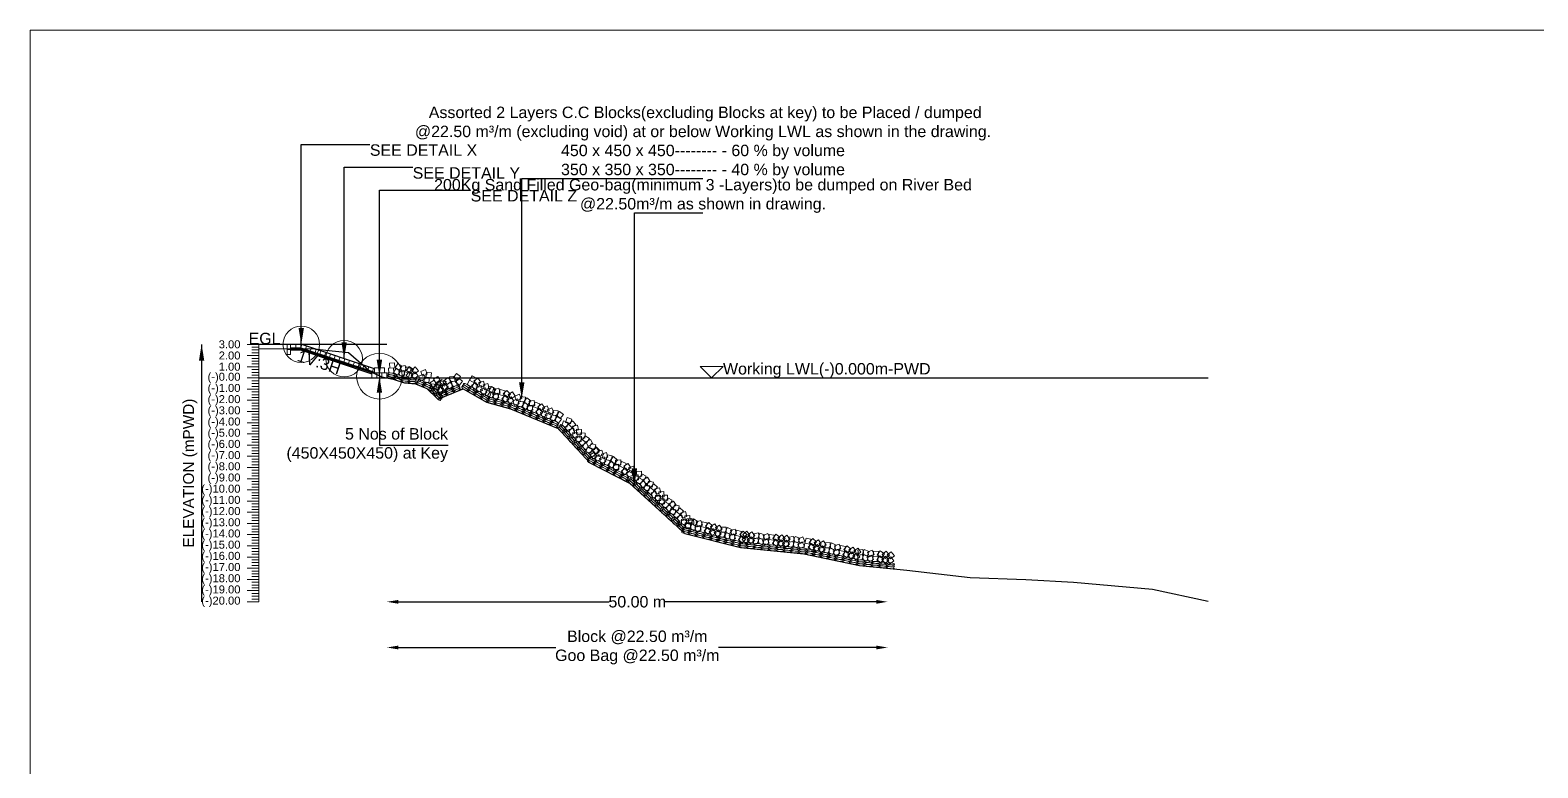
# Model space of a CAD drawing. Header units: inches. Extents: x 89000 to 845017, y -7071 to 0.
# Drawn here: x 760000 to 766595, y -3229 to 0 of the extents above; entities that cross this region are included whole.
import ezdxf

# ---------------------------------------------------------------- set-up
doc = ezdxf.new("R2010")
doc.units = ezdxf.units.IN
doc.header["$LTSCALE"] = 7
doc.header["$MEASUREMENT"] = 0
doc.header["$PDMODE"] = 3
for name, color, linetype, lineweight in [('Cross Section Labels', 7, 'Continuous', 9), ('Existing_Bed_Level for Xsection', 7, 'Continuous', 25), ('Long Section Labels', 7, 'Continuous', 9)]:
    doc.layers.add(name, color=color, linetype=linetype, lineweight=lineweight)
doc.styles.get("Standard").update_dxf_attribs({"font": 'arial.ttf'})
doc.dimstyles.new('Appron Lebeling Style', dxfattribs={"dimtxt": 50, "dimasz": 50, "dimexe": 0.18, "dimexo": 0.0625, "dimgap": 0.09, "dimtad": 0, "dimtih": 1, "dimtoh": 1, "dimdec": 4, "dimzin": 0, "dimdsep": 46, "dimtxsty": 'Standard', "dimcen": 0.09, "dimse1": 1, "dimse2": 1, "dimadec": 0, "dimazin": 0, "dimtfac": 1, "dimtdec": 4, "dimtofl": 0, "dimtmove": 0, "dimatfit": 3, "dimfxl": 1, "dimtolj": 1, "dimtzin": 0, "dimarcsym": 0})
doc.dimstyles.get("Standard").update_dxf_attribs({"dimtxt": 0.18, "dimasz": 0.18, "dimexe": 0.18, "dimexo": 0.0625, "dimgap": 0.09, "dimtad": 0, "dimtih": 1, "dimtoh": 1, "dimdec": 4, "dimzin": 0, "dimdsep": 46, "dimtxsty": 'Standard', "dimcen": 0.09, "dimadec": 0, "dimazin": 0, "dimtfac": 1, "dimtdec": 4, "dimtofl": 0, "dimtmove": 0, "dimatfit": 3, "dimfxl": 1, "dimtolj": 1, "dimtzin": 0, "dimarcsym": 0})

# ---------------------------------------------------------------- blocks, each defined once
blk = doc.blocks.new('*D345')
at = {"layer": 'Cross Section Labels', "color": 0, "lineweight": -2, "transparency": 16777216}
for p, q in [((761610.8, -2502.4), (762533.2, -2502.4)), ((763700.8, -2502.4), (762778.4, -2502.4))]:
    blk.add_line(p, q, dxfattribs=at)
at = {"layer": 'Cross Section Labels', "color": 0, "transparency": 16777216}
for points in [[(761610.8, -2494.1), (761610.8, -2510.8), (761560.8, -2502.4)], [(763700.8, -2494.1), (763700.8, -2510.8), (763750.8, -2502.4)]]:
    blk.add_solid(points, dxfattribs=at)
at = {"layer": 'Defpoints', "color": 0, "transparency": 16777216}
for p in [(761560.8, -1522.5), (763750.8, -2355.9), (763750.8, -2502.4)]:
    blk.add_point(p, dxfattribs=at)
at = {"layer": 'Cross Section Labels', "color": 0, "transparency": 16777216, "insert": (762655.8, -2502.4), "char_height": 50, "attachment_point": 5}
blk.add_mtext('\\A1;50.00 m', dxfattribs=at)
blk = doc.blocks.new('*D346')
at = {"layer": 'Cross Section Labels', "color": 0, "lineweight": -2, "transparency": 16777216}
for p, q in [((761610.8, -2702.4), (762300.2, -2702.4)), ((763700.8, -2702.4), (763011.4, -2702.4))]:
    blk.add_line(p, q, dxfattribs=at)
at = {"layer": 'Cross Section Labels', "color": 0, "transparency": 16777216}
for points in [[(761610.8, -2694.1), (761610.8, -2710.8), (761560.8, -2702.4)], [(763700.8, -2694.1), (763700.8, -2710.8), (763750.8, -2702.4)]]:
    blk.add_solid(points, dxfattribs=at)
at = {"layer": 'Defpoints', "color": 0, "transparency": 16777216}
for p in [(761560.8, -1522.5), (763750.8, -2355.9), (763750.8, -2702.4)]:
    blk.add_point(p, dxfattribs=at)
at = {"layer": 'Cross Section Labels', "color": 0, "transparency": 16777216, "insert": (762655.8, -2702.4), "char_height": 50, "attachment_point": 5}
blk.add_mtext('\\A1;Block @22.50 m³/m ^JGoo Bag @22.50 m³/m ', dxfattribs=at)

msp = doc.modelspace()

# ---------------------------------------------------------------- linework, layer by layer
at = {"layer": 'Cross Section Labels'}
for points in [[(760000, 0), (770000, 0), (770000, -7071), (760000, -7071)], [(762980.81868, -1522.45), (763030.81868, -1472.45), (762930.81868, -1472.45)]]:
    msp.add_lwpolyline(points, close=True, dxfattribs=at)
for centre, radius in [((761185.96868, -1375.45), 80), ((761373.39368, -1437.925), 80), ((761527.74368, -1515.1), 100)]:
    msp.add_circle(centre, radius, dxfattribs=at)
at = {"layer": 'Existing_Bed_Level for Xsection'}
for points in [[(761560.81868, -1375.45), (761000, -1375.45)], [(761505.69368, -1482.025), (761188.23175, -1376.20436), (761185.96868, -1375.45), (761183.5832, -1375.45), (761139.4832, -1375.45)], [(761000, -1393.139), (761244.99231, -1394.805), (761294.01242, -1401.175), (761392.01656, -1410.877), (761490.0207, -1496.039), (761539.00473, -1518.089), (761588.02484, -1527.889), (761637.00887, -1544.059), (761686.02898, -1547.979), (761735.01301, -1569.049), (761784.03312, -1616.089), (761893.99157, -1570.47), (761996.44234, -1628.29), (762101.55906, -1657.69), (762309.22871, -1744.42), (762447.71018, -1894.36), (762622.38845, -1982.56), (762863.25405, -2204.04), (763106.89052, -2264.8), (763383.85351, -2292.24), (763627.64829, -2343.69), (763835.32132, -2364.27), (764112.26363, -2395.63), (764356.08565, -2404.94), (764563.75481, -2416.7), (764909.92209, -2447.57), (765153.74274, -2500)], [(761139.4832, -1390.15), (761183.5832, -1390.15), (761505.69368, -1497.52016)], [(761139.4832, -1395.05), (761182.78804, -1395.05), (761498.83804, -1500.4)], [(761139.4832, -1399.95), (761181.99288, -1399.95), (761494.66868, -1504.17527)], [(761000, -1522.45), (765153.74274, -1522.45)]]:
    msp.add_lwpolyline(points, dxfattribs=at)
at = {"layer": 'Long Section Labels'}
for points in [[(761000, -1375.45), (760950, -1375.45)], [(761000, -2502.45), (761000, -2453.45), (761000, -2404.45), (761000, -2355.45), (761000, -2306.45), (761000, -2257.45), (761000, -2208.45), (761000, -2159.45), (761000, -2110.45), (761000, -2061.45), (761000, -2012.45), (761000, -1963.45), (761000, -1914.45), (761000, -1865.45), (761000, -1816.45), (761000, -1767.45), (761000, -1718.45), (761000, -1669.45), (761000, -1620.45), (761000, -1571.45), (761000, -1522.45), (761000, -1473.45), (761000, -1424.45), (761000, -1375.45)], [(761000, -1424.45), (760950, -1424.45)], [(761000, -1387.7), (760970, -1387.7)], [(761000, -1399.95), (760970, -1399.95)], [(761000, -1412.2), (760970, -1412.2)], [(761000, -1436.7), (760970, -1436.7)], [(761000, -1448.95), (760970, -1448.95)], [(761000, -1473.45), (760950, -1473.45)], [(761000, -1461.2), (760970, -1461.2)], [(761000, -1485.7), (760970, -1485.7)], [(761000, -1497.95), (760970, -1497.95)], [(761000, -1510.2), (760970, -1510.2)], [(761000, -1522.45), (760950, -1522.45)], [(761000, -1571.45), (760950, -1571.45)], [(761000, -1534.7), (760970, -1534.7)], [(761000, -1546.95), (760970, -1546.95)], [(761000, -1559.2), (760970, -1559.2)], [(761000, -1620.45), (760950, -1620.45)], [(761000, -1583.7), (760970, -1583.7)], [(761000, -1595.95), (760970, -1595.95)], [(761000, -1608.2), (760970, -1608.2)], [(761000, -1632.7), (760970, -1632.7)], [(761000, -1644.95), (760970, -1644.95)], [(761000, -1669.45), (760950, -1669.45)], [(761000, -1657.2), (760970, -1657.2)], [(761000, -1681.7), (760970, -1681.7)], [(761000, -1693.95), (760970, -1693.95)], [(761000, -1706.2), (760970, -1706.2)], [(761000, -1718.45), (760950, -1718.45)], [(761000, -1767.45), (760950, -1767.45)], [(761000, -1730.7), (760970, -1730.7)], [(761000, -1742.95), (760970, -1742.95)], [(761000, -1755.2), (760970, -1755.2)], [(761000, -1779.7), (760970, -1779.7)], [(761000, -1816.45), (760950, -1816.45)], [(761000, -1791.95), (760970, -1791.95)], [(761000, -1804.2), (760970, -1804.2)], [(761000, -1828.7), (760970, -1828.7)], [(761000, -1840.95), (760970, -1840.95)], [(761000, -1865.45), (760950, -1865.45)], [(761000, -1853.2), (760970, -1853.2)], [(761000, -1877.7), (760970, -1877.7)], [(761000, -1889.95), (760970, -1889.95)], [(761000, -1902.2), (760970, -1902.2)], [(761000, -1914.45), (760950, -1914.45)], [(761000, -1963.45), (760950, -1963.45)], [(761000, -1926.7), (760970, -1926.7)], [(761000, -1938.95), (760970, -1938.95)], [(761000, -1951.2), (760970, -1951.2)], [(761000, -1975.7), (760970, -1975.7)], [(761000, -2012.45), (760950, -2012.45)], [(761000, -1987.95), (760970, -1987.95)], [(761000, -2000.2), (760970, -2000.2)], [(761000, -2024.7), (760970, -2024.7)], [(761000, -2036.95), (760970, -2036.95)], [(761000, -2061.45), (760950, -2061.45)], [(761000, -2049.2), (760970, -2049.2)], [(761000, -2073.7), (760970, -2073.7)], [(761000, -2085.95), (760970, -2085.95)], [(761000, -2098.2), (760970, -2098.2)], [(761000, -2110.45), (760950, -2110.45)], [(761000, -2159.45), (760950, -2159.45)], [(761000, -2122.7), (760970, -2122.7)], [(761000, -2134.95), (760970, -2134.95)], [(761000, -2147.2), (760970, -2147.2)], [(761000, -2171.7), (760970, -2171.7)], [(761000, -2208.45), (760950, -2208.45)], [(761000, -2183.95), (760970, -2183.95)], [(761000, -2196.2), (760970, -2196.2)], [(761000, -2220.7), (760970, -2220.7)], [(761000, -2232.95), (760970, -2232.95)], [(761000, -2257.45), (760950, -2257.45)], [(761000, -2306.45), (760950, -2306.45)], [(761000, -2245.2), (760970, -2245.2)], [(761000, -2269.7), (760970, -2269.7)], [(761000, -2281.95), (760970, -2281.95)], [(761000, -2294.2), (760970, -2294.2)], [(761000, -2355.45), (760950, -2355.45)], [(761000, -2318.7), (760970, -2318.7)], [(761000, -2330.95), (760970, -2330.95)], [(761000, -2343.2), (760970, -2343.2)], [(761000, -2367.7), (760970, -2367.7)], [(761000, -2404.45), (760950, -2404.45)], [(761000, -2379.95), (760970, -2379.95)], [(761000, -2392.2), (760970, -2392.2)], [(761000, -2416.7), (760970, -2416.7)], [(761000, -2428.95), (760970, -2428.95)], [(761000, -2453.45), (760950, -2453.45)], [(761000, -2502.45), (760950, -2502.45)], [(761000, -2441.2), (760970, -2441.2)], [(761000, -2465.7), (760970, -2465.7)], [(761000, -2477.95), (760970, -2477.95)], [(761000, -2490.2), (760970, -2490.2)]]:
    msp.add_lwpolyline(points, dxfattribs=at)
for points in [[(761139.4832, -1375.45), (761124.7832, -1375.45), (761124.7832, -1397.5), (761139.4832, -1397.5)], [(761161.5332, -1375.45), (761139.4832, -1375.45), (761139.4832, -1390.15), (761161.5332, -1390.15)], [(761183.5832, -1375.45), (761161.5332, -1375.45), (761161.5332, -1390.15), (761183.5832, -1390.15)], [(761209.15021, -1383.17718), (761188.23175, -1376.20436), (761183.5832, -1390.15), (761204.50166, -1397.12282)], [(761230.06868, -1390.15), (761209.15021, -1383.17718), (761204.50166, -1397.12282), (761225.42013, -1404.09564)], [(761139.4832, -1397.5), (761124.7832, -1397.5), (761124.7832, -1419.55), (761139.4832, -1419.55)], [(761250.98715, -1397.12282), (761230.06868, -1390.15), (761225.42013, -1404.09564), (761246.3386, -1411.06847)], [(761271.90561, -1404.09564), (761250.98715, -1397.12282), (761246.3386, -1411.06847), (761267.25706, -1418.04129)], [(761292.82408, -1411.06847), (761271.90561, -1404.09564), (761267.25706, -1418.04129), (761288.17553, -1425.01411)], [(761313.74255, -1418.04129), (761292.82408, -1411.06847), (761288.17553, -1425.01411), (761309.094, -1431.98693)], [(761334.66101, -1425.01411), (761313.74255, -1418.04129), (761309.094, -1431.98693), (761330.01247, -1438.95976)], [(761355.57948, -1431.98693), (761334.66101, -1425.01411), (761330.01247, -1438.95976), (761350.93093, -1445.93258)], [(761376.49795, -1438.95976), (761355.57948, -1431.98693), (761350.93093, -1445.93258), (761371.8494, -1452.9054)], [(761397.41641, -1445.93258), (761376.49795, -1438.95976), (761371.8494, -1452.9054), (761392.76787, -1459.87822)], [(761418.33488, -1452.9054), (761397.41641, -1445.93258), (761392.76787, -1459.87822), (761413.68633, -1466.85104)], [(761439.25335, -1459.87822), (761418.33488, -1452.9054), (761413.68633, -1466.85104), (761434.6048, -1473.82387)], [(761460.17181, -1466.85104), (761439.25335, -1459.87822), (761434.6048, -1473.82387), (761455.52327, -1480.79669)], [(761481.09028, -1473.82387), (761460.17181, -1466.85104), (761455.52327, -1480.79669), (761476.44173, -1487.76951)], [(761502.00875, -1480.79669), (761481.09028, -1473.82387), (761476.44173, -1487.76951), (761497.3602, -1494.74233)], [(761516.71868, -1500.4), (761494.66868, -1500.4), (761494.66868, -1522.45), (761516.71868, -1522.45)], [(761527.74368, -1478.35), (761505.69368, -1478.35), (761505.69368, -1500.4), (761527.74368, -1500.4)], [(761538.76868, -1500.4), (761516.71868, -1500.4), (761516.71868, -1522.45), (761538.76868, -1522.45)], [(761549.79368, -1478.35), (761527.74368, -1478.35), (761527.74368, -1500.4), (761549.79368, -1500.4)], [(761560.81868, -1500.4), (761538.76868, -1500.4), (761538.76868, -1522.45), (761560.81868, -1522.45)], [(761588.9794, -1477.58058), (761566.97551, -1479.00585), (761568.40078, -1501.00974), (761590.40467, -1499.58446)], [(761593.30205, -1455.95843), (761571.29816, -1457.3837), (761572.72344, -1479.38759), (761594.72732, -1477.96232)], [(761619.64292, -1492.19302), (761601.20913, -1480.09352), (761589.10963, -1498.52731), (761607.54341, -1510.62681)], [(761626.55492, -1471.25438), (761608.12113, -1459.15488), (761596.02163, -1477.58867), (761614.45542, -1489.68817)], [(761633.87574, -1489.24092), (761612.28366, -1493.71134), (761616.75408, -1515.30342), (761638.34616, -1510.833)], [(761640.78775, -1468.30228), (761619.19567, -1472.7727), (761623.66609, -1494.36478), (761645.25817, -1489.89436)], [(761660.17888, -1502.17086), (761639.24024, -1495.25885), (761632.32823, -1516.19749), (761653.26687, -1523.1095)], [(761667.09088, -1481.23222), (761646.15224, -1474.32021), (761639.24024, -1495.25885), (761660.17888, -1502.17086)], [(761675.04544, -1506.91335), (761656.88168, -1494.41212), (761644.38046, -1512.57587), (761662.54421, -1525.0771)], [(761676.8031, -1484.93351), (761658.63935, -1472.43229), (761646.13812, -1490.59604), (761664.30187, -1503.09727)], [(761682.94183, -1495.96068), (761666.15119, -1510.25323), (761680.44374, -1527.04387), (761697.23438, -1512.75132)], [(761684.69949, -1473.98085), (761667.90885, -1488.2734), (761682.2014, -1505.06404), (761698.99204, -1490.77149)], [(761728.19909, -1526.90586), (761720.0289, -1506.42537), (761699.54841, -1514.59556), (761707.7186, -1535.07605)], [(761736.91185, -1506.65023), (761728.74166, -1486.16974), (761708.26117, -1494.33994), (761716.43136, -1514.82043)], [(761755.33716, -1499.88178), (761733.51607, -1496.71282), (761730.34711, -1518.53391), (761752.1682, -1521.70287)], [(761794.39403, -1534.75562), (761782.98161, -1515.88874), (761764.11473, -1527.30116), (761775.52715, -1546.16804)], [(761856.25334, -1514.82563), (761834.39303, -1517.71168), (761837.27908, -1539.57199), (761859.13939, -1536.68594)], [(761865.09839, -1503.29076), (761851.6746, -1520.78374), (761869.16758, -1534.20753), (761882.59137, -1516.71455)], [(761952.40895, -1524.10532), (761933.20606, -1513.26781), (761922.36855, -1532.4707), (761941.57144, -1543.30821)], [(761746.6244, -1520.1374), (761724.80331, -1516.96844), (761721.63435, -1538.78954), (761743.45544, -1541.9585)], [(761779.12697, -1550.66534), (761767.71455, -1531.79846), (761748.84767, -1543.21088), (761760.26009, -1562.07776)], [(761777.65778, -1551.49146), (761755.79309, -1548.63879), (761752.94041, -1570.50348), (761774.8051, -1573.35615)], [(761786.10744, -1571.85824), (761764.24275, -1569.00557), (761761.39008, -1590.87026), (761783.25477, -1593.72293)], [(761793.24115, -1554.14069), (761771.83255, -1548.86106), (761766.55293, -1570.26966), (761787.96152, -1575.54929)], [(761779.69679, -1538.14394), (761771.26201, -1558.51689), (761791.63495, -1566.95167), (761800.06974, -1546.57872)], [(761788.14646, -1558.51072), (761779.71167, -1578.88366), (761800.08462, -1587.31845), (761808.5194, -1566.9455)], [(761811.39515, -1577.15091), (761795.48543, -1561.88385), (761780.21837, -1577.79357), (761796.12809, -1593.06063)], [(761808.50822, -1538.23097), (761787.09962, -1532.95134), (761781.81999, -1554.35994), (761803.22859, -1559.63957)], [(761820.43176, -1538.11759), (761800.0521, -1529.69903), (761791.63354, -1550.07869), (761812.0132, -1558.49725)], [(761826.66222, -1561.24119), (761810.7525, -1545.97413), (761795.48543, -1561.88385), (761811.39515, -1577.15091)], [(761828.88142, -1558.48437), (761808.50177, -1550.06581), (761800.08321, -1570.44547), (761820.46287, -1578.86403)], [(761828.42273, -1520.18861), (761810.93956, -1533.62517), (761824.37613, -1551.10834), (761841.8593, -1537.67178)], [(761836.8724, -1540.55539), (761819.38923, -1553.99195), (761832.82579, -1571.47512), (761850.30896, -1558.03855)], [(761864.703, -1535.19241), (761842.84269, -1538.07846), (761845.72875, -1559.93877), (761867.58906, -1557.05272)], [(761873.54806, -1523.65754), (761860.12427, -1541.15052), (761877.61725, -1554.57431), (761891.04104, -1537.08133)], [(761941.57144, -1543.30821), (761922.36855, -1532.4707), (761911.53104, -1551.67359), (761930.73393, -1562.5111)], [(761960.85567, -1562.20715), (761949.63287, -1543.22687), (761930.65259, -1554.44967), (761941.87539, -1573.42995)], [(761971.69318, -1543.00426), (761960.47038, -1524.02398), (761941.4901, -1535.24678), (761952.7129, -1554.22706)], [(761972.6257, -1555.59048), (761951.38158, -1561.49724), (761957.28834, -1582.74136), (761978.53246, -1576.8346)], [(761983.46321, -1536.38759), (761962.21909, -1542.29435), (761968.12585, -1563.53847), (761989.36997, -1557.63171)], [(761997.74145, -1587.66129), (761991.81778, -1566.42188), (761970.57836, -1572.34556), (761976.50204, -1593.58497)], [(762008.57896, -1568.4584), (762002.65528, -1547.21899), (761981.41587, -1553.14267), (761987.33955, -1574.38208)], [(762016.78704, -1582.91056), (761995.43242, -1577.41669), (761989.93855, -1598.77131), (762011.29317, -1604.26518)], [(762030.5608, -1592.34321), (762011.58874, -1581.10652), (762000.35205, -1600.07859), (762019.32411, -1611.31528)], [(762027.62455, -1563.70767), (762006.26993, -1558.2138), (762000.77606, -1579.56842), (762022.13068, -1585.06229)], [(762036.50002, -1571.10814), (762017.52795, -1559.87145), (762006.29126, -1578.84352), (762025.26333, -1590.08021)], [(762050.58159, -1567.50293), (762029.2186, -1572.96416), (762034.67983, -1594.32716), (762056.04282, -1588.86593)], [(762077.45293, -1579.20634), (762056.21786, -1573.26712), (762050.27864, -1594.50219), (762071.51371, -1600.44141)], [(762100.69173, -1592.95442), (762085.26179, -1577.20261), (762069.50998, -1592.63254), (762084.93991, -1608.38435)], [(762044.64238, -1588.738), (762023.27938, -1594.19923), (762028.74061, -1615.56223), (762050.10361, -1610.101)], [(762071.51371, -1600.44141), (762050.27864, -1594.50219), (762044.33942, -1615.73726), (762065.57449, -1621.67648)], [(762094.75251, -1614.18949), (762079.32257, -1598.43768), (762063.57076, -1613.86761), (762079.0007, -1629.61942)], [(762104.60234, -1604.95398), (762085.38292, -1615.76213), (762096.19107, -1634.98156), (762115.41049, -1624.17341)], [(762110.54156, -1583.71891), (762091.32213, -1594.52706), (762102.13028, -1613.74649), (762121.34971, -1602.93834)], [(762139.76632, -1634.61027), (762131.37948, -1614.21754), (762110.98675, -1622.60439), (762119.37359, -1642.99711)], [(762148.26387, -1614.26342), (762139.87702, -1593.87069), (762119.4843, -1602.25754), (762127.87114, -1622.65027)], [(762158.11885, -1627.64687), (762136.26539, -1624.70941), (762133.32792, -1646.56287), (762155.18139, -1649.50034)], [(762166.61639, -1607.30003), (762144.76293, -1604.36256), (762141.82547, -1626.21603), (762163.67893, -1629.15349)], [(762181.53482, -1643.61549), (762164.0833, -1630.13783), (762150.60565, -1647.58935), (762168.05717, -1661.067)], [(762190.03236, -1623.26864), (762172.58085, -1609.79099), (762159.10319, -1627.2425), (762176.55471, -1640.72015)], [(762195.95213, -1641.76367), (762174.08079, -1644.56491), (762176.88203, -1666.43625), (762198.75337, -1663.63501)], [(762204.44968, -1621.41683), (762182.57834, -1624.21806), (762185.37958, -1646.0894), (762207.25092, -1643.28817)], [(762221.18613, -1656.67286), (762200.83928, -1648.17531), (762192.34173, -1668.52216), (762212.68858, -1677.0197)], [(762229.68367, -1636.32601), (762209.33682, -1627.82846), (762200.83928, -1648.17531), (762221.18613, -1656.67286)], [(762251.06188, -1652.81915), (762237.67927, -1635.29465), (762220.15477, -1648.67726), (762233.53738, -1666.20176)], [(762261.96957, -1644.86075), (762241.57017, -1653.23135), (762249.94077, -1673.63075), (762270.34017, -1665.26015)], [(762242.56433, -1673.166), (762229.18172, -1655.6415), (762211.65722, -1669.02411), (762225.03983, -1686.54861)], [(762253.47203, -1665.2076), (762233.07263, -1673.5782), (762241.44323, -1693.9776), (762261.84263, -1685.607)], [(762282.19426, -1694.09309), (762273.80742, -1673.70036), (762253.41469, -1682.0872), (762261.80153, -1702.47993)], [(762290.6918, -1673.74624), (762282.30496, -1653.35351), (762261.91223, -1661.74035), (762270.29908, -1682.13308)], [(762300.54678, -1687.12969), (762278.69332, -1684.19223), (762275.75586, -1706.04569), (762297.60932, -1708.98315)], [(762309.04433, -1666.78284), (762287.19087, -1663.84538), (762284.2534, -1685.69884), (762306.10687, -1688.6363)], [(762323.96275, -1703.0983), (762306.51124, -1689.62065), (762293.03359, -1707.07217), (762310.4851, -1720.54982)], [(762332.4603, -1682.75145), (762315.00878, -1669.2738), (762301.53113, -1686.72532), (762318.98265, -1700.20297)], [(762353.71026, -1717.30643), (762332.65886, -1710.74587), (762326.09829, -1731.79727), (762347.1497, -1738.35783)], [(762369.90862, -1702.34596), (762348.85722, -1695.7854), (762342.29665, -1716.8368), (762363.34806, -1723.39736)], [(762386.64252, -1726.40868), (762371.68205, -1710.21032), (762355.48369, -1725.17079), (762370.44416, -1741.36915)], [(762370.44416, -1741.36915), (762355.48369, -1725.17079), (762339.28533, -1740.13126), (762354.2458, -1756.32962)], [(762383.01289, -1765.2664), (762378.14305, -1743.76089), (762356.63754, -1748.63073), (762361.50738, -1770.13625)], [(762399.21125, -1750.30593), (762394.34141, -1728.80042), (762372.83589, -1733.67026), (762377.70574, -1755.17578)], [(762396.24386, -1762.57284), (762374.2116, -1761.68875), (762373.3275, -1783.72102), (762395.35977, -1784.60511)], [(762410.32936, -1800.79504), (762411.19591, -1778.76208), (762389.16294, -1777.89553), (762388.2964, -1799.9285)], [(762412.44222, -1747.61237), (762390.40996, -1746.72828), (762389.52586, -1768.76055), (762411.55813, -1769.64464)], [(762426.52772, -1785.83458), (762427.39427, -1763.80161), (762405.3613, -1762.93506), (762404.49475, -1784.96803)], [(762446.11305, -1787.14573), (762427.46754, -1775.37511), (762415.69692, -1794.02062), (762434.34243, -1805.79124)], [(762429.91469, -1802.1062), (762411.26918, -1790.33558), (762399.49856, -1808.98109), (762418.14407, -1820.75171)], [(762444.55453, -1826.3751), (762434.30018, -1806.85457), (762414.77966, -1817.10892), (762425.034, -1836.62944)], [(762458.43354, -1830.69495), (762437.38214, -1824.13438), (762430.82158, -1845.18579), (762451.87298, -1851.74635)], [(762460.75289, -1811.41463), (762450.49854, -1791.8941), (762430.97802, -1802.14845), (762441.23236, -1821.66897)], [(762475.16744, -1854.75767), (762460.20697, -1838.55931), (762444.00861, -1853.51978), (762458.96908, -1869.71814)], [(762474.6319, -1815.73448), (762453.5805, -1809.17392), (762447.01994, -1830.22532), (762468.07134, -1836.78588)], [(762489.64771, -1845.95754), (762477.55983, -1827.51612), (762459.11842, -1839.604), (762471.20629, -1858.04541)], [(762491.3658, -1839.7972), (762476.40533, -1823.59884), (762460.20697, -1838.55931), (762475.16744, -1854.75767)], [(762501.09941, -1838.80406), (762480.15093, -1845.68617), (762487.03304, -1866.63466), (762507.98153, -1859.75254)], [(762479.70912, -1865.64071), (762467.62125, -1847.19929), (762449.17983, -1859.28716), (762461.2677, -1877.72858)], [(762491.16082, -1858.48722), (762470.21234, -1865.36934), (762477.09446, -1886.31782), (762498.04294, -1879.4357)], [(762517.7317, -1889.36321), (762510.8329, -1868.42021), (762489.88991, -1875.31901), (762496.7887, -1896.262)], [(762527.67029, -1869.68004), (762520.77149, -1848.73705), (762499.82849, -1855.63584), (762506.72729, -1876.57884)], [(762536.53742, -1883.73747), (762514.95175, -1879.23624), (762510.45052, -1900.82192), (762532.03619, -1905.32315)], [(762546.47601, -1864.05431), (762524.89033, -1859.55308), (762520.3891, -1881.13875), (762541.97478, -1885.63998)], [(762558.74456, -1901.34847), (762542.30732, -1886.65086), (762527.60971, -1903.08809), (762544.04694, -1917.78571)], [(762568.68315, -1881.66531), (762552.24591, -1866.96769), (762537.5483, -1883.40493), (762553.98553, -1898.10254)], [(762573.25771, -1900.53813), (762551.24156, -1901.75946), (762552.46289, -1923.77561), (762574.47904, -1922.55428)], [(762583.1963, -1880.85496), (762561.18015, -1882.07629), (762562.40148, -1904.09244), (762584.41763, -1902.87111)], [(762597.35434, -1917.22317), (762577.67118, -1907.28458), (762567.73259, -1926.96774), (762587.41575, -1936.90633)], [(762607.29293, -1897.54), (762587.60976, -1887.60141), (762577.67118, -1907.28458), (762597.35434, -1917.22317)], [(762627.42986, -1915.52765), (762615.34199, -1897.08623), (762596.90057, -1909.17411), (762608.98844, -1927.61552)], [(762638.88157, -1908.37416), (762617.93308, -1915.25628), (762624.8152, -1936.20476), (762645.76368, -1929.32265)], [(762617.49127, -1935.21082), (762605.4034, -1916.7694), (762586.96199, -1928.85727), (762599.04986, -1947.29869)], [(762628.94298, -1928.05733), (762607.99449, -1934.93945), (762614.87661, -1955.88793), (762635.8251, -1949.00581)], [(762660.69744, -1968.8511), (762659.76495, -1946.82082), (762637.73468, -1947.75331), (762638.66717, -1969.78359)], [(762680.32446, -1968.56127), (762660.78146, -1958.34983), (762650.57002, -1977.89284), (762670.11303, -1988.10428)], [(762675.62229, -1952.61991), (762674.6898, -1930.58964), (762652.65953, -1931.52213), (762653.59202, -1953.5524)], [(762695.24931, -1952.33009), (762675.70631, -1942.11865), (762665.49487, -1961.66165), (762685.03788, -1971.87309)], [(762696.89401, -1991.55593), (762685.08246, -1972.93633), (762666.46285, -1984.74788), (762678.2744, -2003.36748)], [(762711.81886, -1975.32475), (762700.00731, -1956.70514), (762681.3877, -1968.51669), (762693.19925, -1987.1363)], [(762726.00384, -1978.49879), (762704.48768, -1973.67619), (762699.66509, -1995.19235), (762721.18125, -2000.01495)], [(762711.07899, -1994.72997), (762689.56283, -1989.90738), (762684.74024, -2011.42354), (762706.2564, -2016.24613)], [(762729.71882, -2017.34844), (762713.48763, -2002.42359), (762698.56278, -2018.65477), (762714.79397, -2033.57962)], [(762744.64366, -2001.11725), (762728.41248, -1986.1924), (762713.48763, -2002.42359), (762729.71882, -2017.34844)], [(762744.19385, -2040.14153), (762737.58706, -2019.10459), (762716.55012, -2025.71138), (762723.15691, -2046.74832)], [(762759.1187, -2023.91034), (762752.51191, -2002.8734), (762731.47497, -2009.4802), (762738.08176, -2030.51713)], [(762757.1612, -2036.37833), (762735.13019, -2037.29327), (762736.04514, -2059.32428), (762758.07615, -2058.40934)], [(762772.08605, -2020.14714), (762750.05504, -2021.06209), (762750.96999, -2043.0931), (762773.001, -2042.17815)], [(762789.24058, -2057.09386), (762788.30809, -2035.06359), (762766.27782, -2035.99608), (762767.21031, -2058.02635)], [(762774.31573, -2073.32505), (762773.38324, -2051.29477), (762751.35297, -2052.22726), (762752.28546, -2074.25754)], [(762793.94276, -2073.03522), (762774.39975, -2062.82378), (762764.18832, -2082.36679), (762783.73132, -2092.57822)], [(762808.86761, -2056.80403), (762789.3246, -2046.5926), (762779.11317, -2066.1356), (762798.65617, -2076.34704)], [(762810.5123, -2096.02988), (762798.70075, -2077.41027), (762780.08114, -2089.22182), (762791.89269, -2107.84143)], [(762825.43715, -2079.7987), (762813.6256, -2061.17909), (762795.00599, -2072.99064), (762806.81754, -2091.61025)], [(762824.69728, -2099.20392), (762803.18112, -2094.38133), (762798.35853, -2115.89749), (762819.87469, -2120.72008)], [(762843.33711, -2121.82238), (762827.10592, -2106.89753), (762812.18107, -2123.12872), (762828.41226, -2138.05357)], [(762839.62213, -2082.97273), (762818.10597, -2078.15014), (762813.28338, -2099.6663), (762834.79954, -2104.48889)], [(762858.26196, -2105.5912), (762842.03077, -2090.66635), (762827.10592, -2106.89753), (762843.33711, -2121.82238)], [(762872.73699, -2128.38429), (762866.1302, -2107.34735), (762845.09326, -2113.95414), (762851.70005, -2134.99108)], [(762857.81214, -2144.61548), (762851.20535, -2123.57854), (762830.16841, -2130.18533), (762836.7752, -2151.22227)], [(762870.77949, -2140.85227), (762848.74848, -2141.76722), (762849.66343, -2163.79823), (762871.69444, -2162.88328)], [(762885.70434, -2124.62109), (762863.67333, -2125.53603), (762864.58828, -2147.56704), (762886.61929, -2146.6521)], [(762887.93403, -2177.79899), (762887.00154, -2155.76872), (762864.97126, -2156.70121), (762865.90376, -2178.73148)], [(762889.45799, -2159.53889), (762867.4114, -2159.92689), (762867.79941, -2181.97348), (762889.84599, -2181.58547)], [(762894.79358, -2138.14417), (762872.74699, -2138.53217), (762873.13499, -2160.57876), (762895.18158, -2160.19075)], [(762902.85888, -2161.56781), (762901.92639, -2139.53753), (762879.89611, -2140.47002), (762880.8286, -2162.5003)], [(762915.01223, -2171.79796), (762895.72962, -2161.10295), (762885.03461, -2180.38557), (762904.31722, -2191.08058)], [(762920.34782, -2150.40324), (762901.0652, -2139.70823), (762890.37019, -2158.99085), (762909.65281, -2169.68586)], [(762928.98608, -2167.79549), (762907.78628, -2173.85941), (762913.8502, -2195.05921), (762935.04999, -2188.99529)], [(762934.32167, -2146.40078), (762913.12187, -2152.46469), (762919.18578, -2173.66449), (762940.38558, -2167.60057)], [(762956.17801, -2178.73337), (762934.78329, -2173.39778), (762929.44771, -2194.7925), (762950.84243, -2200.12809)], [(762961.5136, -2157.33865), (762940.11888, -2152.00306), (762934.78329, -2173.39778), (762956.17801, -2178.73337)], [(762985.13234, -2170.42323), (762969.2626, -2155.11462), (762953.95398, -2170.98437), (762969.82373, -2186.29298)], [(762994.71673, -2160.91254), (762975.81103, -2172.26054), (762987.15903, -2191.16624), (763006.06473, -2179.81824)], [(763027.46245, -2185.14178), (763016.09941, -2166.24512), (762997.20275, -2177.60817), (763008.5658, -2196.50483)], [(763044.55661, -2175.49326), (763022.51003, -2175.88127), (763022.89803, -2197.92785), (763044.94462, -2197.53985)], [(762979.79676, -2191.81795), (762963.92701, -2176.50934), (762948.6184, -2192.37909), (762964.48815, -2207.6877)], [(762989.38115, -2182.30726), (762970.47545, -2193.65526), (762981.82345, -2212.56096), (763000.72915, -2201.21296)], [(763022.12687, -2206.5365), (763010.76382, -2187.63984), (762991.86716, -2199.00289), (763003.23021, -2217.89954)], [(763039.22103, -2196.88798), (763017.17444, -2197.27599), (763017.56245, -2219.32257), (763039.60903, -2218.93457)], [(763064.77527, -2209.14706), (763045.49265, -2198.45205), (763034.79764, -2217.73467), (763054.08026, -2228.42968)], [(763070.11085, -2187.75234), (763050.82824, -2177.05733), (763040.13323, -2196.33995), (763059.41585, -2207.03496)], [(763078.74912, -2205.14459), (763057.54932, -2211.20851), (763063.61323, -2232.4083), (763084.81303, -2226.34439)], [(763084.0847, -2183.74987), (763062.88491, -2189.81379), (763068.94882, -2211.01359), (763090.14862, -2204.94967)], [(763105.94105, -2216.08247), (763084.54633, -2210.74688), (763079.21074, -2232.1416), (763100.60546, -2237.47719)], [(763111.27663, -2194.68775), (763089.88191, -2189.35216), (763084.54633, -2210.74688), (763105.94105, -2216.08247)], [(763129.5598, -2229.16705), (763113.69005, -2213.85844), (763098.38144, -2229.72819), (763114.25118, -2245.0368)], [(763134.89538, -2207.77233), (763119.02563, -2192.46372), (763103.71702, -2208.33347), (763119.58677, -2223.64208)], [(763132.25072, -2215.45319), (763115.1922, -2229.42492), (763129.16393, -2246.48344), (763146.22245, -2232.51171)], [(763134.42467, -2193.51062), (763117.36615, -2207.48235), (763131.33788, -2224.54087), (763148.3964, -2210.56914)], [(763168.16625, -2234.6733), (763154.18093, -2217.62591), (763137.13355, -2231.61123), (763151.11886, -2248.65862)], [(763170.3402, -2212.73073), (763156.35489, -2195.68334), (763139.3075, -2209.66866), (763153.29281, -2226.71605)], [(763183.67907, -2222.64598), (763161.92223, -2226.22962), (763165.50587, -2247.98646), (763187.26271, -2244.40282)], [(763185.85302, -2200.70341), (763164.09618, -2204.28705), (763167.67982, -2226.04389), (763189.43666, -2222.46024)], [(763210.74196, -2231.06642), (763190.11129, -2223.28325), (763182.32812, -2243.91392), (763202.95879, -2251.69709)], [(763212.91591, -2209.12385), (763192.28524, -2201.34068), (763184.50207, -2221.97135), (763205.13274, -2229.75452)], [(763223.98695, -2225.07822), (763203.89171, -2234.15478), (763212.96827, -2254.25002), (763233.06351, -2245.17346)], [(763226.1609, -2203.13565), (763206.06566, -2212.21221), (763215.14222, -2232.30745), (763235.23746, -2223.23089)], [(763252.47844, -2231.95376), (763230.53587, -2229.77981), (763228.36192, -2251.72238), (763250.30449, -2253.89633)], [(763254.6524, -2210.01119), (763232.70982, -2207.83724), (763230.53587, -2229.77981), (763252.47844, -2231.95376)], [(763277.74615, -2241.47188), (763259.82261, -2228.62863), (763246.97936, -2246.55217), (763264.9029, -2259.39542)], [(763279.9201, -2219.52931), (763261.99656, -2206.68606), (763249.15331, -2224.6096), (763267.07685, -2237.45285)], [(763285.84872, -2230.67085), (763268.7902, -2244.64258), (763282.76193, -2261.7011), (763299.82045, -2247.72937)], [(763288.02267, -2208.72828), (763270.96415, -2222.70001), (763284.93588, -2239.75853), (763301.9944, -2225.7868)], [(763321.76425, -2249.89097), (763307.77893, -2232.84358), (763290.73154, -2246.82889), (763304.71686, -2263.87628)], [(763323.9382, -2227.94839), (763309.95289, -2210.90101), (763292.9055, -2224.88632), (763306.89081, -2241.93371)], [(763337.27706, -2237.86364), (763315.52023, -2241.44728), (763319.10387, -2263.20412), (763340.86071, -2259.62048)], [(763339.45102, -2215.92107), (763317.69418, -2219.50471), (763321.27782, -2241.26155), (763343.03466, -2237.67791)], [(763364.33996, -2246.28408), (763343.70929, -2238.50091), (763335.92612, -2259.13158), (763356.55679, -2266.91475)], [(763366.51391, -2224.34151), (763345.88324, -2216.55834), (763338.10007, -2237.18901), (763358.73074, -2244.97218)], [(763377.58495, -2240.29589), (763357.48971, -2249.37244), (763366.56627, -2269.46768), (763386.66151, -2260.39112)], [(763379.7589, -2218.35331), (763359.66366, -2227.42987), (763368.74022, -2247.52511), (763388.83546, -2238.44855)], [(763415.41033, -2228.28792), (763393.83554, -2223.73481), (763389.28243, -2245.30961), (763410.85723, -2249.86271)], [(763439.4898, -2240.50391), (763423.07322, -2225.78324), (763408.35255, -2242.19982), (763424.76913, -2256.9205)], [(763448.72157, -2230.65057), (763430.24157, -2242.67937), (763442.27036, -2261.15937), (763460.75037, -2249.13058)], [(763482.32773, -2253.67153), (763470.28422, -2235.20111), (763451.8138, -2247.24462), (763463.85731, -2265.71504)], [(763410.85723, -2249.86271), (763389.28243, -2245.30961), (763384.72933, -2266.8844), (763406.30412, -2271.43751)], [(763434.9367, -2262.07871), (763418.52011, -2247.35803), (763403.79944, -2263.77462), (763420.21603, -2278.49529)], [(763444.16847, -2252.22537), (763425.68846, -2264.25416), (763437.71726, -2282.73417), (763456.19726, -2270.70537)], [(763477.77462, -2275.24633), (763465.73112, -2256.77591), (763447.26069, -2268.81941), (763459.3042, -2287.28983)], [(763494.50616, -2264.98184), (763472.48832, -2266.17227), (763473.67874, -2288.19011), (763495.69659, -2286.99968)], [(763499.05927, -2243.40705), (763477.04142, -2244.59747), (763478.23185, -2266.61531), (763500.24969, -2265.42489)], [(763520.48979, -2276.30241), (763500.83057, -2266.31653), (763490.8447, -2285.97575), (763510.50392, -2295.96163)], [(763525.0429, -2254.72761), (763505.38368, -2244.74174), (763495.39781, -2264.40096), (763515.05702, -2274.38683)], [(763534.30865, -2271.79383), (763513.34369, -2278.62557), (763520.17543, -2299.59054), (763541.14039, -2292.7588)], [(763538.86176, -2250.21904), (763517.89679, -2257.05078), (763524.72853, -2278.01574), (763545.6935, -2271.184)], [(763561.88078, -2281.73444), (763540.30599, -2277.18134), (763535.75289, -2298.75613), (763557.32768, -2303.30924)], [(763566.43389, -2260.15965), (763544.85909, -2255.60655), (763540.30599, -2277.18134), (763561.88078, -2281.73444)], [(763585.96026, -2293.95044), (763569.54367, -2279.22976), (763554.823, -2295.64635), (763571.23958, -2310.36702)], [(763590.51336, -2272.37564), (763574.09678, -2257.65497), (763559.3761, -2274.07155), (763575.79269, -2288.79223)], [(763595.19203, -2284.0971), (763576.71202, -2296.12589), (763588.74082, -2314.6059), (763607.22082, -2302.5771)], [(763599.74513, -2262.5223), (763581.26513, -2274.5511), (763593.29392, -2293.0311), (763611.77393, -2281.00231)], [(763628.79818, -2307.11806), (763616.75467, -2288.64764), (763598.28425, -2300.69115), (763610.32776, -2319.16157)], [(763633.35129, -2285.54327), (763621.30778, -2267.07285), (763602.83736, -2279.11635), (763614.88086, -2297.58677)], [(763640.31831, -2295.18364), (763618.56139, -2298.76678), (763622.14453, -2320.5237), (763643.90145, -2316.94056)], [(763642.49278, -2273.24112), (763620.73585, -2276.82426), (763624.31899, -2298.58118), (763646.07591, -2294.99804)], [(763667.38102, -2303.60471), (763646.75052, -2295.82106), (763638.96687, -2316.45156), (763659.59737, -2324.23521)], [(763669.55548, -2281.66219), (763648.92498, -2273.87854), (763641.14133, -2294.50904), (763661.77183, -2302.29269)], [(763680.62614, -2297.61683), (763660.53069, -2306.69292), (763669.60678, -2326.78837), (763689.70223, -2317.71228)], [(763682.80061, -2275.67431), (763662.70516, -2284.7504), (763671.78125, -2304.84584), (763691.8767, -2295.76975)], [(763709.11748, -2304.49303), (763687.17495, -2302.31857), (763685.00049, -2324.26109), (763706.94301, -2326.43555)], [(763711.29194, -2282.55051), (763689.34942, -2280.37605), (763687.17495, -2302.31857), (763709.11748, -2304.49303)], [(763734.38496, -2314.01173), (763716.46172, -2301.16806), (763703.61805, -2319.09131), (763721.54129, -2331.93498)], [(763736.55942, -2292.06921), (763718.63618, -2279.22554), (763705.79251, -2297.14879), (763723.71575, -2309.99246)], [(763742.48778, -2303.21089), (763725.42893, -2317.18223), (763739.40027, -2334.24107), (763756.45912, -2320.26974)], [(763744.66224, -2281.26837), (763727.6034, -2295.23971), (763741.57473, -2312.29855), (763758.63358, -2298.32721)], [(763778.40286, -2322.43184), (763764.41795, -2305.38413), (763747.37023, -2319.36904), (763761.35515, -2336.41676)], [(763780.57732, -2300.48932), (763766.59241, -2283.44161), (763749.54469, -2297.42652), (763763.52961, -2314.47424)]]:
    msp.add_lwpolyline(points, close=True, dxfattribs=at)
for centre, major_axis in [((761577.62596, -1521.56266), (15.99078, -3.19684)), ((761579.25896, -1513.39429), (15.99078, -3.19684)), ((761580.89196, -1505.22593), (15.99078, -3.19684)), ((761612.05137, -1522.66214), (15.48529, -5.11181)), ((761614.66257, -1514.75199), (15.48529, -5.11181)), ((761609.44017, -1530.5723), (15.48529, -5.11181)), ((761639.54139, -1540.08322), (16.25531, -1.29989)), ((761640.20539, -1531.77973), (16.25531, -1.29989)), ((761640.8694, -1523.47624), (16.25531, -1.29989)), ((761672.052, -1542.683), (16.25531, -1.29989)), ((761672.71601, -1534.37951), (16.25531, -1.29989)), ((761673.38002, -1526.07602), (16.25531, -1.29989)), ((761704.44853, -1551.36803), (14.98016, -6.44357)), ((761707.74002, -1543.7159), (14.98016, -6.44357)), ((761711.0315, -1536.06378), (14.98016, -6.44357)), ((761734.40885, -1564.25516), (14.98016, -6.44357)), ((761737.70034, -1556.60304), (14.98016, -6.44357)), ((761740.99182, -1548.95091), (14.98016, -6.44357)), ((761759.66185, -1586.92972), (11.76612, -11.29084)), ((761765.42941, -1580.91938), (11.76612, -11.29084)), ((761771.19697, -1574.90904), (11.76612, -11.29084)), ((761801.41188, -1586.3329), (15.06236, 6.249)), ((761831.53661, -1573.83491), (15.06236, 6.249)), ((761834.7287, -1581.52902), (15.06236, 6.249)), ((761837.9208, -1589.22314), (15.06236, 6.249)), ((761861.66134, -1561.33691), (15.06236, 6.249)), ((761864.85343, -1569.03103), (15.06236, 6.249)), ((761868.04553, -1576.72515), (15.06236, 6.249)), ((761901.48338, -1569.91562), (14.2016, -8.01494)), ((761905.57755, -1562.66119), (14.2016, -8.01494)), ((761909.67172, -1555.40677), (14.2016, -8.01494)), ((761929.88659, -1585.9455), (14.2016, -8.01494)), ((761933.98076, -1578.69107), (14.2016, -8.01494)), ((761938.07493, -1571.43665), (14.2016, -8.01494)), ((761966.47813, -1587.46653), (14.2016, -8.01494)), ((761783.1941, -1609.51141), (11.76612, -11.29084)), ((761788.96166, -1603.50107), (11.76612, -11.29084)), ((761794.72922, -1597.49073), (11.76612, -11.29084)), ((761804.60397, -1594.02702), (15.06236, 6.249)), ((761807.79607, -1601.72113), (15.06236, 6.249)), ((761958.28979, -1601.97538), (14.2016, -8.01494)), ((761962.38396, -1594.72095), (14.2016, -8.01494)), ((761986.693, -1618.00525), (14.2016, -8.01494)), ((761990.78717, -1610.75083), (14.2016, -8.01494)), ((761994.88134, -1603.49641), (14.2016, -8.01494)), ((762015.92841, -1629.4152), (15.70451, -4.39238)), ((762018.17212, -1621.39307), (15.70451, -4.39238)), ((762020.41582, -1613.37093), (15.70451, -4.39238)), ((762047.33744, -1638.19997), (15.70451, -4.39238)), ((762049.58115, -1630.17783), (15.70451, -4.39238)), ((762051.82485, -1622.15569), (15.70451, -4.39238)), ((762078.74647, -1646.98473), (15.70451, -4.39238)), ((762080.99017, -1638.96259), (15.70451, -4.39238)), ((762083.23388, -1630.94045), (15.70451, -4.39238)), ((762110.32609, -1656.83778), (15.04762, -6.28441)), ((762113.53627, -1649.15119), (15.04762, -6.28441)), ((762116.74646, -1641.4646), (15.04762, -6.28441)), ((762146.84171, -1654.03342), (15.04762, -6.28441)), ((762140.42134, -1669.40659), (15.04762, -6.28441)), ((762143.63152, -1661.72), (15.04762, -6.28441)), ((762170.51659, -1681.9754), (15.04762, -6.28441)), ((762173.72677, -1674.28882), (15.04762, -6.28441)), ((762176.93696, -1666.60223), (15.04762, -6.28441)), ((762200.61184, -1694.54422), (15.04762, -6.28441)), ((762203.82202, -1686.85763), (15.04762, -6.28441)), ((762207.03221, -1679.17104), (15.04762, -6.28441)), ((762230.70709, -1707.11303), (15.04762, -6.28441)), ((762233.91727, -1699.42644), (15.04762, -6.28441)), ((762237.12746, -1691.73986), (15.04762, -6.28441)), ((762260.80234, -1719.68184), (15.04762, -6.28441)), ((762264.01252, -1711.99526), (15.04762, -6.28441)), ((762267.2227, -1704.30867), (15.04762, -6.28441)), ((762297.31795, -1716.87748), (15.04762, -6.28441)), ((762290.89759, -1732.25066), (15.04762, -6.28441)), ((762294.10777, -1724.56407), (15.04762, -6.28441)), ((762319.75805, -1749.68186), (11.0641, -11.97959)), ((762325.87743, -1744.03013), (11.0641, -11.97959)), ((762331.99681, -1738.37839), (11.0641, -11.97959)), ((762341.88625, -1773.64103), (11.0641, -11.97959)), ((762348.00563, -1767.9893), (11.0641, -11.97959)), ((762354.12501, -1762.33757), (11.0641, -11.97959)), ((762370.13383, -1791.94847), (11.0641, -11.97959)), ((762376.25321, -1786.29674), (11.0641, -11.97959)), ((762364.01445, -1797.60021), (11.0641, -11.97959)), ((762386.14264, -1821.55938), (11.0641, -11.97959)), ((762392.26202, -1815.90765), (11.0641, -11.97959)), ((762398.3814, -1810.25591), (11.0641, -11.97959)), ((762408.27084, -1845.51855), (11.0641, -11.97959)), ((762414.39022, -1839.86682), (11.0641, -11.97959)), ((762420.5096, -1834.21509), (11.0641, -11.97959)), ((762442.63779, -1858.17426), (11.0641, -11.97959)), ((762430.39903, -1869.47773), (11.0641, -11.97959)), ((762436.51841, -1863.826), (11.0641, -11.97959)), ((762451.89959, -1891.80952), (14.55679, -7.35014)), ((762455.65417, -1884.37366), (14.55679, -7.35014)), ((762459.40874, -1876.9378), (14.55679, -7.35014)), ((762481.01318, -1906.5098), (14.55679, -7.35014)), ((762484.76775, -1899.07393), (14.55679, -7.35014)), ((762488.52233, -1891.63807), (14.55679, -7.35014)), ((762510.12676, -1921.21007), (14.55679, -7.35014)), ((762513.88134, -1913.77421), (14.55679, -7.35014)), ((762517.63592, -1906.33835), (14.55679, -7.35014)), ((762546.74951, -1921.03862), (14.55679, -7.35014)), ((762539.24035, -1935.91035), (14.55679, -7.35014)), ((762542.99493, -1928.47448), (14.55679, -7.35014)), ((762568.35394, -1950.61062), (14.55679, -7.35014)), ((762572.10852, -1943.17476), (14.55679, -7.35014)), ((762575.8631, -1935.7389), (14.55679, -7.35014)), ((762597.46753, -1965.31089), (14.55679, -7.35014)), ((762601.22211, -1957.87503), (14.55679, -7.35014)), ((762604.97668, -1950.43917), (14.55679, -7.35014)), ((762627.1169, -1981.24976), (12.00386, -11.03776)), ((762632.75518, -1975.11797), (12.00386, -11.03776)), ((762638.39346, -1968.98619), (12.00386, -11.03776)), ((762662.40118, -1991.0617), (12.00386, -11.03776)), ((762651.12463, -2003.32527), (12.00386, -11.03776)), ((762656.76291, -1997.19349), (12.00386, -11.03776)), ((762675.13235, -2025.40078), (12.00386, -11.03776)), ((762680.77063, -2019.269), (12.00386, -11.03776)), ((762686.40891, -2013.13722), (12.00386, -11.03776)), ((762699.14008, -2047.47629), (12.00386, -11.03776)), ((762704.77836, -2041.34451), (12.00386, -11.03776)), ((762710.41663, -2035.21273), (12.00386, -11.03776)), ((762723.14781, -2069.5518), (12.00386, -11.03776)), ((762728.78608, -2063.42002), (12.00386, -11.03776)), ((762734.42436, -2057.28824), (12.00386, -11.03776)), ((762747.15553, -2091.62731), (12.00386, -11.03776)), ((762752.79381, -2085.49553), (12.00386, -11.03776)), ((762758.43209, -2079.36375), (12.00386, -11.03776)), ((762771.16326, -2113.70282), (12.00386, -11.03776)), ((762776.80153, -2107.57104), (12.00386, -11.03776)), ((762782.43981, -2101.43926), (12.00386, -11.03776)), ((762795.17098, -2135.77833), (12.00386, -11.03776)), ((762800.80926, -2129.64655), (12.00386, -11.03776)), ((762806.44754, -2123.51477), (12.00386, -11.03776)), ((762819.17871, -2157.85384), (12.00386, -11.03776)), ((762824.81699, -2151.72206), (12.00386, -11.03776)), ((762830.45526, -2145.59028), (12.00386, -11.03776)), ((762843.18644, -2179.92935), (12.00386, -11.03776)), ((762848.82471, -2173.79757), (12.00386, -11.03776)), ((762854.46299, -2167.66579), (12.00386, -11.03776)), ((762865.73947, -2200.36727), (15.82258, -3.94596)), ((762867.75513, -2192.28482), (15.82258, -3.94596)), ((762869.7708, -2184.20237), (15.82258, -3.94596)), ((762897.38463, -2208.25919), (15.82258, -3.94596)), ((762899.4003, -2200.17674), (15.82258, -3.94596)), ((762901.41596, -2192.09429), (15.82258, -3.94596)), ((762929.0298, -2216.15111), (15.82258, -3.94596)), ((762931.04547, -2208.06866), (15.82258, -3.94596)), ((762933.06113, -2199.98621), (15.82258, -3.94596)), ((762960.67497, -2224.04304), (15.82258, -3.94596)), ((762962.69063, -2215.96059), (15.82258, -3.94596)), ((762964.7063, -2207.87814), (15.82258, -3.94596)), ((762992.32014, -2231.93496), (15.82258, -3.94596)), ((762994.3358, -2223.85251), (15.82258, -3.94596)), ((762996.35147, -2215.77006), (15.82258, -3.94596)), ((763023.9653, -2239.82688), (15.82258, -3.94596)), ((763025.98097, -2231.74444), (15.82258, -3.94596)), ((763027.99663, -2223.66199), (15.82258, -3.94596)), ((763055.61047, -2247.71881), (15.82258, -3.94596)), ((763057.62614, -2239.63636), (15.82258, -3.94596)), ((763059.6418, -2231.55391), (15.82258, -3.94596)), ((763089.2713, -2247.52828), (15.82258, -3.94596)), ((763091.28697, -2239.44583), (15.82258, -3.94596)), ((763120.22789, -2245.19444), (16.22775, -1.60776)), ((763087.25564, -2255.61073), (15.82258, -3.94596)), ((763118.58535, -2261.77327), (16.22775, -1.60776)), ((763119.40662, -2253.48385), (16.22775, -1.60776)), ((763151.04085, -2264.98879), (16.22775, -1.60776)), ((763151.86212, -2256.69937), (16.22775, -1.60776)), ((763152.68339, -2248.40995), (16.22775, -1.60776)), ((763183.49635, -2268.2043), (16.22775, -1.60776)), ((763184.31762, -2259.91489), (16.22775, -1.60776)), ((763185.13889, -2251.62547), (16.22775, -1.60776)), ((763215.95185, -2271.41982), (16.22775, -1.60776)), ((763216.77312, -2263.1304), (16.22775, -1.60776)), ((763217.59439, -2254.84099), (16.22775, -1.60776)), ((763248.40735, -2274.63533), (16.22775, -1.60776)), ((763249.22862, -2266.34592), (16.22775, -1.60776)), ((763250.04989, -2258.0565), (16.22775, -1.60776)), ((763280.86285, -2277.85085), (16.22775, -1.60776)), ((763281.68412, -2269.56143), (16.22775, -1.60776)), ((763282.50539, -2261.27202), (16.22775, -1.60776)), ((763313.31835, -2281.06637), (16.22775, -1.60776)), ((763314.13962, -2272.77695), (16.22775, -1.60776)), ((763314.96089, -2264.48753), (16.22775, -1.60776)), ((763345.77385, -2284.28188), (16.22775, -1.60776)), ((763346.59512, -2275.99247), (16.22775, -1.60776)), ((763347.4164, -2267.70305), (16.22775, -1.60776)), ((763378.22936, -2287.4974), (16.22775, -1.60776)), ((763379.05063, -2279.20798), (16.22775, -1.60776)), ((763379.8719, -2270.91857), (16.22775, -1.60776)), ((763410.69142, -2293.64708), (15.95576, -3.36727)), ((763412.41148, -2285.49661), (15.95576, -3.36727)), ((763414.13154, -2277.34613), (15.95576, -3.36727)), ((763442.60293, -2300.38163), (15.95576, -3.36727)), ((763444.323, -2292.23115), (15.95576, -3.36727)), ((763446.04306, -2284.08068), (15.95576, -3.36727)), ((763474.51445, -2307.11618), (15.95576, -3.36727)), ((763476.23451, -2298.9657), (15.95576, -3.36727)), ((763477.95458, -2290.81522), (15.95576, -3.36727)), ((763506.42597, -2313.85073), (15.95576, -3.36727)), ((763508.14603, -2305.70025), (15.95576, -3.36727)), ((763509.86609, -2297.54977), (15.95576, -3.36727)), ((763540.05755, -2312.4348), (15.95576, -3.36727)), ((763541.77761, -2304.28432), (15.95576, -3.36727)), ((763573.68913, -2311.01887), (15.95576, -3.36727)), ((763538.33749, -2320.58527), (15.95576, -3.36727)), ((763570.249, -2327.31982), (15.95576, -3.36727)), ((763571.96907, -2319.16934), (15.95576, -3.36727)), ((763602.16052, -2334.05437), (15.95576, -3.36727)), ((763603.88058, -2325.90389), (15.95576, -3.36727)), ((763605.60065, -2317.75341), (15.95576, -3.36727)), ((763633.71757, -2340.10605), (16.22771, -1.60814)), ((763634.53903, -2331.81666), (16.22771, -1.60814)), ((763635.3605, -2323.52726), (16.22771, -1.60814)), ((763666.173, -2343.32232), (16.22771, -1.60814)), ((763666.99446, -2335.03293), (16.22771, -1.60814)), ((763667.81592, -2326.74353), (16.22771, -1.60814)), ((763698.62842, -2346.53859), (16.22771, -1.60814)), ((763699.44989, -2338.2492), (16.22771, -1.60814)), ((763700.27135, -2329.9598), (16.22771, -1.60814)), ((763731.08385, -2349.75486), (16.22771, -1.60814)), ((763731.90531, -2341.46547), (16.22771, -1.60814)), ((763732.72678, -2333.17607), (16.22771, -1.60814)), ((763763.53928, -2352.97114), (16.22771, -1.60814)), ((763764.36074, -2344.68174), (16.22771, -1.60814)), ((763765.1822, -2336.39234), (16.22771, -1.60814))]:
    msp.add_ellipse(centre, major_axis=major_axis, ratio=0.255, dxfattribs=at)

# ---------------------------------------------------------------- texts
at = {"layer": 'Cross Section Labels', "char_height": 50}
for s, insert, attachment_point in [(' Assorted 2 Layers C.C Blocks(excluding Blocks at key) to be Placed / dumped^J@22.50 m³/m (excluding void) at or below Working LWL as shown in the drawing.^J450 x 450 x 450-------- - 60 % by volume^J350 x 350 x 350-------- - 40 % by volume', (762943.26328, -650), 8), ('SEE DETAIL X', (761485.96868, -500), 1), ('SEE DETAIL Y', (761673.39368, -600), 1), ('200Kg Sand Filled Geo-bag(minimum 3 -Layers)to be dumped on River Bed^J@22.50m³/m as shown in drawing.', (762943.26328, -800), 8), ('SEE DETAIL Z', (761926.96868, -700), 1), ('EGL', (761095.3832, -1375.45), 9), ('Working LWL(-)0.000m-PWD', (763030.81868, -1522.45), 7), ('5 Nos of Block ^J(450X450X450) at Key', (761827.74368, -1816.45), 6)]:
    msp.add_mtext(s, dxfattribs=dict(at, insert=insert, attachment_point=attachment_point))
at = {"layer": 'Cross Section Labels', "insert": (761271.9336, -1429.93024), "char_height": 50, "attachment_point": 2, "rotation": 341.565051177}
msp.add_mtext('1V:3H', dxfattribs=at)
at = {"layer": 'Long Section Labels', "char_height": 35, "attachment_point": 6}
for s, insert in [('3.00', (760920, -1375.45)), ('2.00', (760920, -1424.45)), ('(-)0.00', (760920, -1522.45)), ('1.00', (760920, -1473.45)), ('(-)1.00', (760920, -1571.45)), ('(-)2.00', (760920, -1620.45)), ('(-)3.00', (760920, -1669.45)), ('(-)4.00', (760920, -1718.45)), ('(-)5.00', (760920, -1767.45)), ('(-)6.00', (760920, -1816.45)), ('(-)7.00', (760920, -1865.45)), ('(-)8.00', (760920, -1914.45)), ('(-)9.00', (760920, -1963.45)), ('(-)10.00', (760920, -2012.45)), ('(-)11.00', (760920, -2061.45)), ('(-)12.00', (760920, -2110.45)), ('(-)13.00', (760920, -2159.45)), ('(-)14.00', (760920, -2208.45)), ('(-)15.00', (760920, -2257.45)), ('(-)16.00', (760920, -2306.45)), ('(-)17.00', (760920, -2355.45)), ('(-)18.00', (760920, -2404.45)), ('(-)19.00', (760920, -2453.45)), ('(-)20.00', (760920, -2502.45))]:
    msp.add_mtext(s, dxfattribs=dict(at, insert=insert))
at = {"layer": 'Long Section Labels', "insert": (760700, -1938.95), "char_height": 48, "attachment_point": 5, "rotation": 90}
msp.add_mtext('ELEVATION (mPWD)', dxfattribs=at)

# ---------------------------------------------------------------- dimensions: what is measured, and where the dimension line sits
at = {"layer": 'Cross Section Labels'}
for base, text, picture, middle in [((763750.80172, -2502.45), '50.00 m', '*D345', (762655.8102, -2502.45)), ((763750.80172, -2702.45), 'Block @22.50 m³/m ^JGoo Bag @22.50 m³/m ', '*D346', (762655.8102, -2702.45))]:
    dim = msp.add_linear_dim(base=base, p1=(761560.81868, -1522.45), p2=(763750.80172, -2355.89427), text=text, dimstyle='Appron Lebeling Style', dxfattribs=at)
    dim.commit()
    dim.dimension.update_dxf_attribs({"geometry": picture, "text_midpoint": middle})

# ---------------------------------------------------------------- leaders
at = {"layer": 'Cross Section Labels', "annotation_type": 0, "has_hookline": 1}
for points, hookline_direction, text_width in [([(761185.96868, -1375.45), (761185.96868, -500), (761485.87868, -500)], 0, 466.13233), ([(761373.39368, -1437.925), (761373.39368, -600), (761673.30368, -600)], 0, 466.03001), ([(762150.42453, -1613.13342), (762150.42453, -650), (762943.17328, -650)], 0, 2510.77763), ([(761527.74368, -1515.1), (761527.74368, -700), (761926.87868, -700)], 0, 460.91405), ([(762643.26328, -1990.67812), (762643.26328, -800), (762943.17328, -800)], 0, 2345.7367), ([(761527.74368, -1515.1), (761527.74368, -1816.45), (761827.83368, -1816.45)], 1, 701.90996)]:
    msp.add_leader(points, dimstyle='Standard', override={"dimasz": 72}, dxfattribs=dict(at, hookline_direction=hookline_direction, text_width=text_width))
at = {"layer": 'Long Section Labels'}
msp.add_leader([(760750, -1375.45), (760750, -2502.45)], dimstyle='Standard', override={"dimasz": 72}, dxfattribs=at)

doc.saveas('drawing.dxf')
